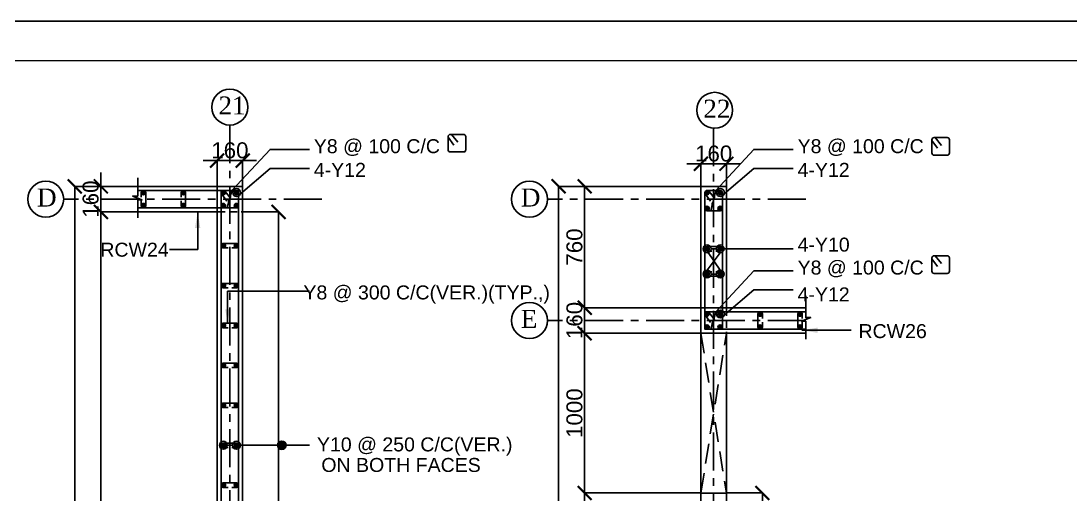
# Model space of a CAD drawing. Header units: inches. Extents: x 264820 to 395319, y -248151 to -162151.
# Drawn here: x 340923 to 367224, y -174022 to -162151 of the extents above; entities that cross this region are included whole.
import ezdxf

# ---------------------------------------------------------------- set-up
doc = ezdxf.new("R2010")
doc.units = ezdxf.units.IN
doc.header["$MEASUREMENT"] = 0
doc.linetypes.add('CENTER', pattern=[50.8, 31.75, -6.35, 6.35, -6.35])
doc.linetypes.add('Hidden', pattern=[3, 2, -1])
for name, color, linetype in [('1', 8, 'Continuous'), ('160 WALL OPEING', 1, 'Continuous'), ('5', 2, 'Continuous'), ('ARROW', 5, 'Continuous'), ('DIM', 251, 'Continuous'), ('GIRD CIR', 1, 'Continuous'), ('GIRD TEXT', 4, 'Continuous'), ('GRID', 8, 'CENTER'), ('LINKS', 3, 'Continuous'), ('OPENING', 1, 'Continuous'), ('SHEAR WALL', 6, 'Continuous'), ('STRRIUPS', 6, 'Continuous'), ('Ttxt', 3, 'Continuous')]:
    doc.layers.add(name, color=color, linetype=linetype)
doc.layers.add('JKEC COLHAT', color=2, linetype='Continuous', lineweight=20)
doc.layers.add('Tex', color=3, linetype='Continuous', lineweight=13)
doc.styles.add('Arial', font='arial.ttf', dxfattribs={"height": 400})
doc.styles.add('T200', font='sanss___.ttf', dxfattribs={"height": 250})
doc.styles.add('T400', font='romantic.ttf')
doc.dimstyles.new('SCALE-25', dxfattribs={"dimtxt": 400, "dimasz": 350, "dimexe": 0, "dimexo": 0, "dimgap": 50, "dimtad": 1, "dimdec": 0, "dimlfac": 0.25, "dimzin": 0, "dimdsep": 46, "dimtxsty": 'Arial', "dimblk": 'ARCHTICK', "dimcen": 0, "dimclrd": 5, "dimclre": 8, "dimclrt": 1, "dimadec": 0, "dimazin": 0, "dimtfac": 1, "dimtdec": 0, "dimtix": 1, "dimtmove": 2, "dimatfit": 3, "dimfxl": 0, "dimtolj": 1, "dimtzin": 0, "dimlwd": -1, "dimarcsym": 0})
doc.dimstyles.new('T200', dxfattribs={"dimtxt": 300, "dimasz": 150, "dimexe": 0, "dimexo": 0, "dimgap": 5, "dimtad": 1, "dimdec": 0, "dimrnd": 5, "dimzin": 0, "dimdsep": 46, "dimtxsty": 'T200', "dimblk": 'ARCHTICK', "dimcen": 300, "dimclrd": 5, "dimclre": 252, "dimclrt": 1, "dimadec": 0, "dimazin": 0, "dimtfac": 50, "dimtdec": 0, "dimtofl": 0, "dimtmove": 2, "dimatfit": 3, "dimfxl": 1, "dimtolj": 1, "dimtzin": 0, "dimarcsym": 2})

# ---------------------------------------------------------------- blocks, each defined once
blk = doc.blocks.new('R1')
at = {"layer": '5'}
h = blk.add_hatch(color=256, dxfattribs=at)
edge = h.paths.add_edge_path()
edge.add_arc((0, 0), 69.6, 0, 360)
at = {"layer": '5', "color": 6}
blk.add_circle((0, 0), 69.6, dxfattribs=at)
blk = doc.blocks.new('_ARCHTICK')
at = {"color": 0, "linetype": 'ByBlock', "const_width": 0.15}
blk.add_lwpolyline([(-0.5, -0.5), (0.5, 0.5)], dxfattribs=at)
blk = doc.blocks.new('*D121')
at = {"layer": 'Defpoints', "color": 0}
for p in [(342271, -166292), (343848, -166292, 59), (343848, -216452, 59)]:
    blk.add_point(p, dxfattribs=at)
at = {"layer": 'DIM', "color": 8, "lineweight": -2}
for p, q in [((343848, -166292), (342271, -166292)), ((343848, -216452), (342271, -216452))]:
    blk.add_line(p, q, dxfattribs=at)
at = {"layer": 'DIM', "color": 5}
blk.add_line((342271, -216452), (342271, -166292), dxfattribs=at)
at = {"layer": 'DIM', "color": 5, "xscale": 350, "yscale": 350, "zscale": 350}
for p, rotation in [((342271, -166292), 90), ((342271, -216452), 270)]:
    blk.add_blockref('_ARCHTICK', p, dxfattribs=dict(at, rotation=rotation))
at = {"layer": 'DIM', "color": 1, "insert": (342017, -191372), "char_height": 400, "attachment_point": 5, "rotation": 90, "style": 'Arial'}
blk.add_mtext('\\A1;12540', dxfattribs=at)
blk = doc.blocks.new('ARCHTICK')
at = {"color": 0, "const_width": 0.15}
blk.add_lwpolyline([(-0.5, -0.5), (0.5, 0.5)], dxfattribs=at)
blk = doc.blocks.new('*D132')
at = {"layer": 'Defpoints', "color": 0}
for p in [(342923, -166292), (343848, -166292), (343848, -166932, 58)]:
    blk.add_point(p, dxfattribs=at)
at = {"layer": 'DIM', "color": 5}
for p, q in [((342923, -166292), (342923, -165942)), ((342923, -166932), (342923, -166292)), ((342923, -166932), (342923, -167282))]:
    blk.add_line(p, q, dxfattribs=at)
at = {"layer": 'DIM', "color": 8, "lineweight": -2}
for p, q in [((343848, -166292), (342923, -166292)), ((343848, -166932), (342923, -166932))]:
    blk.add_line(p, q, dxfattribs=at)
at = {"layer": 'DIM', "color": 5, "xscale": 350, "yscale": 350, "zscale": 350}
for p, rotation in [((342923, -166292), 270), ((342923, -166932), 90)]:
    blk.add_blockref('_ARCHTICK', p, dxfattribs=dict(at, rotation=rotation))
at = {"layer": 'DIM', "color": 1, "insert": (342669, -166612), "char_height": 400, "attachment_point": 5, "rotation": 90, "style": 'Arial'}
blk.add_mtext('\\A1;160', dxfattribs=at)
blk = doc.blocks.new('*D133')
at = {"layer": 'Defpoints', "color": 0}
for p in [(346475, -165646), (346475, -166292, 59), (345835, -166932, 59)]:
    blk.add_point(p, dxfattribs=at)
at = {"layer": 'DIM', "color": 5}
for p, q in [((345835, -165646), (345485, -165646)), ((345835, -165646), (346475, -165646)), ((346475, -165646), (346825, -165646))]:
    blk.add_line(p, q, dxfattribs=at)
at = {"layer": 'DIM', "color": 8, "lineweight": -2}
for p, q in [((345835, -166932), (345835, -165646)), ((346475, -166292), (346475, -165646))]:
    blk.add_line(p, q, dxfattribs=at)
at = {"layer": 'DIM', "color": 5, "xscale": 350, "yscale": 350, "zscale": 350}
blk.add_blockref('_ARCHTICK', (345835, -165646), dxfattribs=at)
at = {"layer": 'DIM', "color": 5, "xscale": 350, "yscale": 350, "zscale": 350, "rotation": 180}
blk.add_blockref('_ARCHTICK', (346475, -165646), dxfattribs=at)
at = {"layer": 'DIM', "color": 1, "insert": (346155, -165392), "char_height": 400, "attachment_point": 5, "style": 'Arial'}
blk.add_mtext('\\A1;160', dxfattribs=at)
blk = doc.blocks.new('*D134')
at = {"layer": 'Defpoints', "color": 0}
for p in [(346475, -166932), (347375, -166932), (346475, -185172)]:
    blk.add_point(p, dxfattribs=at)
at = {"layer": 'DIM', "color": 8, "lineweight": -2}
for p, q in [((346475, -166932), (347375, -166932)), ((346475, -185172), (347375, -185172))]:
    blk.add_line(p, q, dxfattribs=at)
at = {"layer": 'DIM', "color": 5}
blk.add_line((347375, -185172), (347375, -166932), dxfattribs=at)
at = {"layer": 'DIM', "color": 5, "xscale": 350, "yscale": 350, "zscale": 350}
for p, rotation in [((347375, -166932), 90), ((347375, -185172), 270)]:
    blk.add_blockref('_ARCHTICK', p, dxfattribs=dict(at, rotation=rotation))
blk = doc.blocks.new('*D135')
at = {"layer": 'Defpoints', "color": 0}
for p in [(342923, -166932), (343848, -166932), (345432, -185172)]:
    blk.add_point(p, dxfattribs=at)
at = {"layer": 'DIM', "color": 8, "lineweight": -2}
for p, q in [((343848, -166932), (342923, -166932)), ((345432, -185172), (342923, -185172))]:
    blk.add_line(p, q, dxfattribs=at)
at = {"layer": 'DIM', "color": 5}
blk.add_line((342923, -185172), (342923, -166932), dxfattribs=at)
at = {"layer": 'DIM', "color": 5, "xscale": 350, "yscale": 350, "zscale": 350}
for p, rotation in [((342923, -166932), 90), ((342923, -185172), 270)]:
    blk.add_blockref('_ARCHTICK', p, dxfattribs=dict(at, rotation=rotation))
at = {"layer": 'DIM', "color": 1, "insert": (342669, -176052), "char_height": 400, "attachment_point": 5, "rotation": 90, "style": 'Arial'}
blk.add_mtext('\\A1;4560', dxfattribs=at)
blk = doc.blocks.new('A$C5C0C2414')
at = {"layer": 'STRRIUPS', "ltscale": 0.2}
for p, q in [((0, 0), (158, -194)), ((-81, -72), (61, -268))]:
    blk.add_line(p, q, dxfattribs=at)
blk.add_lwpolyline([(304, -440), (-26, -440, -0.414214), (-81, -385), (-81, -55, -0.414214), (-26, 0), (304, 0, -0.414214), (359, -55), (359, -385, -0.414214)], format="xyb", close=True, dxfattribs=at)
blk = doc.blocks.new('*D136')
at = {"layer": 'Defpoints', "color": 0}
for p in [(354389, -166292), (355966, -166292, 59), (357953, -216452, 59)]:
    blk.add_point(p, dxfattribs=at)
at = {"layer": 'DIM', "color": 8, "lineweight": -2}
for p, q in [((355966, -166292), (354389, -166292)), ((357953, -216452), (354389, -216452))]:
    blk.add_line(p, q, dxfattribs=at)
at = {"layer": 'DIM', "color": 5}
blk.add_line((354389, -216452), (354389, -166292), dxfattribs=at)
at = {"layer": 'DIM', "color": 5, "xscale": 350, "yscale": 350, "zscale": 350}
for p, rotation in [((354389, -166292), 90), ((354389, -216452), 270)]:
    blk.add_blockref('_ARCHTICK', p, dxfattribs=dict(at, rotation=rotation))
at = {"layer": 'DIM', "color": 1, "insert": (354135, -191372), "char_height": 400, "attachment_point": 5, "rotation": 90, "style": 'Arial'}
blk.add_mtext('\\A1;12540', dxfattribs=at)
blk = doc.blocks.new('*D144')
at = {"layer": 'Defpoints', "color": 0}
for p in [(358593, -165726), (357953, -166292, 59), (358593, -166292, 59)]:
    blk.add_point(p, dxfattribs=at)
at = {"layer": 'DIM', "color": 5}
for p, q in [((357953, -165726), (357603, -165726)), ((357953, -165726), (358593, -165726)), ((358593, -165726), (358943, -165726))]:
    blk.add_line(p, q, dxfattribs=at)
at = {"layer": 'DIM', "color": 8, "lineweight": -2}
for p, q in [((357953, -166292), (357953, -165726)), ((358593, -166292), (358593, -165726))]:
    blk.add_line(p, q, dxfattribs=at)
at = {"layer": 'DIM', "color": 5, "xscale": 350, "yscale": 350, "zscale": 350}
blk.add_blockref('_ARCHTICK', (357953, -165726), dxfattribs=at)
at = {"layer": 'DIM', "color": 5, "xscale": 350, "yscale": 350, "zscale": 350, "rotation": 180}
blk.add_blockref('_ARCHTICK', (358593, -165726), dxfattribs=at)
at = {"layer": 'DIM', "color": 1, "insert": (358273, -165472), "char_height": 400, "attachment_point": 5, "style": 'Arial'}
blk.add_mtext('\\A1;160', dxfattribs=at)
blk = doc.blocks.new('*D145')
at = {"layer": 'Defpoints', "color": 0}
for p in [(358593, -173972), (359493, -173972), (358593, -181972, 59)]:
    blk.add_point(p, dxfattribs=at)
at = {"layer": 'DIM', "color": 8, "lineweight": -2}
for p, q in [((358593, -173972), (359493, -173972)), ((358593, -181972), (359493, -181972))]:
    blk.add_line(p, q, dxfattribs=at)
at = {"layer": 'DIM', "color": 5}
blk.add_line((359493, -181972), (359493, -173972), dxfattribs=at)
at = {"layer": 'DIM', "color": 5, "xscale": 350, "yscale": 350, "zscale": 350}
for p, rotation in [((359493, -173972), 90), ((359493, -181972), 270)]:
    blk.add_blockref('_ARCHTICK', p, dxfattribs=dict(at, rotation=rotation))
blk = doc.blocks.new('*D146')
at = {"layer": 'Defpoints', "color": 0}
for p in [(355042, -173972), (357953, -173972, 59), (357953, -181972, 59)]:
    blk.add_point(p, dxfattribs=at)
at = {"layer": 'DIM', "color": 8, "lineweight": -2}
for p, q in [((357953, -173972), (355042, -173972)), ((357953, -181972), (355042, -181972))]:
    blk.add_line(p, q, dxfattribs=at)
at = {"layer": 'DIM', "color": 5}
blk.add_line((355042, -181972), (355042, -173972), dxfattribs=at)
at = {"layer": 'DIM', "color": 5, "xscale": 350, "yscale": 350, "zscale": 350}
for p, rotation in [((355042, -173972), 90), ((355042, -181972), 270)]:
    blk.add_blockref('_ARCHTICK', p, dxfattribs=dict(at, rotation=rotation))
at = {"layer": 'DIM', "color": 1, "insert": (354787, -177972), "char_height": 400, "attachment_point": 5, "rotation": 90, "style": 'Arial'}
blk.add_mtext('\\A1;2000', dxfattribs=at)
blk = doc.blocks.new('*D150')
at = {"layer": 'Defpoints', "color": 0}
for p in [(355042, -169972), (357953, -169972, 59), (357953, -173972, 59)]:
    blk.add_point(p, dxfattribs=at)
at = {"layer": 'DIM', "color": 8, "lineweight": -2}
for p, q in [((357953, -169972), (355042, -169972)), ((357953, -173972), (355042, -173972))]:
    blk.add_line(p, q, dxfattribs=at)
at = {"layer": 'DIM', "color": 5}
blk.add_line((355042, -173972), (355042, -169972), dxfattribs=at)
at = {"layer": 'DIM', "color": 5, "xscale": 350, "yscale": 350, "zscale": 350}
for p, rotation in [((355042, -169972), 90), ((355042, -173972), 270)]:
    blk.add_blockref('_ARCHTICK', p, dxfattribs=dict(at, rotation=rotation))
at = {"layer": 'DIM', "color": 1, "insert": (354787, -171972), "char_height": 400, "attachment_point": 5, "rotation": 90, "style": 'Arial'}
blk.add_mtext('\\A1;1000', dxfattribs=at)
blk = doc.blocks.new('*D151')
at = {"layer": 'Defpoints', "color": 0}
for p in [(355042, -169332), (358593, -169332, 59), (357953, -169972, 59)]:
    blk.add_point(p, dxfattribs=at)
at = {"layer": 'DIM', "color": 5}
for p, q in [((355042, -169332), (355042, -168982)), ((355042, -169972), (355042, -169332)), ((355042, -169972), (355042, -170322))]:
    blk.add_line(p, q, dxfattribs=at)
at = {"layer": 'DIM', "color": 8, "lineweight": -2}
for p, q in [((358593, -169332), (355042, -169332)), ((357953, -169972), (355042, -169972))]:
    blk.add_line(p, q, dxfattribs=at)
at = {"layer": 'DIM', "color": 5, "xscale": 350, "yscale": 350, "zscale": 350}
for p, rotation in [((355042, -169332), 270), ((355042, -169972), 90)]:
    blk.add_blockref('_ARCHTICK', p, dxfattribs=dict(at, rotation=rotation))
at = {"layer": 'DIM', "color": 1, "insert": (354787, -169652), "char_height": 400, "attachment_point": 5, "rotation": 90, "style": 'Arial'}
blk.add_mtext('\\A1;160', dxfattribs=at)
blk = doc.blocks.new('*D152')
at = {"layer": 'Defpoints', "color": 0}
for p in [(355042, -166292), (357953, -166292), (358593, -169332, 59)]:
    blk.add_point(p, dxfattribs=at)
at = {"layer": 'DIM', "color": 8, "lineweight": -2}
for p, q in [((357953, -166292), (355042, -166292)), ((358593, -169332), (355042, -169332))]:
    blk.add_line(p, q, dxfattribs=at)
at = {"layer": 'DIM', "color": 5}
blk.add_line((355042, -169332), (355042, -166292), dxfattribs=at)
at = {"layer": 'DIM', "color": 5, "xscale": 350, "yscale": 350, "zscale": 350}
for p, rotation in [((355042, -166292), 90), ((355042, -169332), 270)]:
    blk.add_blockref('_ARCHTICK', p, dxfattribs=dict(at, rotation=rotation))
at = {"layer": 'DIM', "color": 1, "insert": (354787, -167812), "char_height": 400, "attachment_point": 5, "rotation": 90, "style": 'Arial'}
blk.add_mtext('\\A1;760', dxfattribs=at)

msp = doc.modelspace()

# ---------------------------------------------------------------- hatches: boundary and pattern name
at = {"layer": 'ARROW'}
h = msp.add_hatch(color=256, dxfattribs=at)
edge = h.paths.add_edge_path()
edge.add_arc((347454.9, -172776.8), 106, 0, 360)

# ---------------------------------------------------------------- linework, layer by layer
at = {"layer": '1', "linetype": 'Hidden', "ltscale": 100}
for p, q in [((345834.7, -166932.4, 59), (346474.7, -166932.4, 59)), ((358592.8, -169332.4, 117.9), (358592.8, -169972.4, 117.9))]:
    msp.add_line(p, q, dxfattribs=at)
at = {"layer": '1'}
for points, elevation in [([(343848.2, -166075.1), (343848.2, -166537.6), (343723.8, -166537.6), (343953.8, -166631.2), (343848.2, -166631.2), (343848.2, -167076.9)], 58.4), ([(360579.3, -169035.1), (360579.3, -169577.6), (360703.7, -169577.6), (360473.7, -169671.2), (360579.3, -169671.2), (360579.3, -170116.9)], 117.4)]:
    msp.add_lwpolyline(points, dxfattribs=dict(at, elevation=elevation))
at = {"layer": '160 WALL OPEING', "linetype": 'Hidden', "ltscale": 250}
for p, q in [((357952.8, -173972.4), (358592.8, -169972.4, 117.9)), ((357952.8, -169972.4), (358592.8, -173972.4, 59))]:
    msp.add_line(p, q, dxfattribs=at)
at = {"layer": '5'}
for points, elevation in [([(343848.2, -166832.4), (346374.7, -166832.4), (346374.7, -166392.4), (343848.2, -166392.4)], 59), ([(345934.7, -166392.4), (345934.7, -185072.4)], 59), ([(358052.8, -166472.4), (358052.8, -169872.4)], 59), ([(346374.7, -185072.4), (346374.7, -166832.4)], 59), ([(358492.8, -169872.4), (358492.8, -166777.5)], 59), ([(360579.3, -169872.4), (358052.7, -169872.4), (358052.7, -169432.4), (360579.3, -169432.4)], 117.9)]:
    msp.add_lwpolyline(points, dxfattribs=dict(at, elevation=elevation))
at = {"layer": 'ARROW'}
for p, q in [((358108.5, -168389.6, 59), (358437.1, -167955.3, 59)), ((358136.7, -167951.3, 59), (358436.5, -168389.6, 59)), ((358207.6, -167856.8, 59), (358338.6, -167856.8, 59)), ((358207, -168488.1, 59), (358337.9, -168488.1, 59)), ((346088.9, -172776.8, 59), (346219.9, -172776.8, 59))]:
    msp.add_line(p, q, dxfattribs=at)
for points, elevation in [([(346207, -166392.5), (347160.4, -165368.3), (348150.6, -165368.3)], 59), ([(358325, -166392.5), (359278.4, -165368.3), (360268.6, -165368.3)], 59), ([(346417.1, -166482.4), (347160.4, -165844.7), (348150.6, -165844.7)], 59), ([(358535.2, -166482.4), (359278.4, -165844.7), (360268.6, -165844.7)], 59), ([(358535.6, -167856.8), (360268.6, -167856.8)], 58.9), ([(358325, -169432.5), (359278.4, -168408.3), (360268.6, -168408.3)], 118), ([(358535.2, -169522.4), (359278.4, -168884.7), (360268.6, -168884.7)], 118), ([(346416.9, -172776.8), (348149.9, -172776.8)], 58.9)]:
    msp.add_lwpolyline(points, dxfattribs=dict(at, elevation=elevation))
for centre, radius in [((346324.7, -166448.1, 59), 98.5), ((358442.8, -166448.1, 59), 98.5), ((358109.1, -167856.8, 59), 98.5), ((358437.1, -167856.8, 59), 98.5), ((358108.5, -168488.1, 59), 98.5), ((358436.5, -168488.1, 59), 98.5), ((358442.8, -169488.1, 118), 98.5), ((345990.4, -172776.8, 59), 98.5), ((346318.4, -172776.8, 59), 98.5), ((347454.9, -172776.8, 58.9), 106)]:
    msp.add_circle(centre, radius, dxfattribs=at)
at = {"layer": 'Defpoints', "ltscale": 0.2}
msp.add_lwpolyline([(264820.1, -248150.6), (386820.1, -248150.6), (386820.1, -162150.6), (264820.1, -162150.6)], close=True, dxfattribs=at)
at = {"layer": 'GIRD CIR'}
for centre in [(346154.7, -164306.8, 0), (358298.9, -164386.8, 59), (341542, -166612.4, 58.4), (353660, -166612.4, -0.5), (353660, -169652.4, -0.5)]:
    msp.add_circle(centre, 450, dxfattribs=at)
at = {"layer": 'GRID', "ltscale": 30}
for p, q in [((346154.7, -164756.8, 0), (346154.7, -217527.1, 0)), ((358272.8, -164836.1, 59), (358272.8, -217529.6, 59)), ((348461.3, -166612.4, 59), (341992, -166612.4, 59)), ((360579.3, -166612.4, 0), (354110, -166612.4, 0)), ((360579.3, -169652.4, 0), (354110, -169652.4, 0))]:
    msp.add_line(p, q, dxfattribs=at)
at = {"layer": 'JKEC COLHAT', "ltscale": 0.2}
msp.add_lwpolyline([(265820.1, -247150.6), (385820.1, -247150.6), (385820.1, -163150.6), (265820.1, -163150.6)], close=True, dxfattribs=at)
at = {"layer": 'LINKS'}
for points, elevation in [([(343934.7, -166560.8), (343934.7, -166448.1, -1), (344046.1, -166448.1), (344046.1, -166776.8, -1), (343934.7, -166776.8), (343934.7, -166657.2)], 59), ([(344934.7, -166560.8), (344934.7, -166448.1, -1), (345046.1, -166448.1), (345046.1, -166776.8, -1), (344934.7, -166776.8), (344934.7, -166657.2)], 59), ([(346206.4, -167832.4), (346319, -167832.4, 1), (346319, -167721.1), (345990.4, -167721.1, 1), (345990.4, -167832.4), (346109.9, -167832.4)], 59), ([(358324.5, -167912.4), (358437.1, -167912.4, 1), (358437.1, -167801.1), (358108.5, -167801.1, 1), (358108.5, -167912.4), (358228, -167912.4)], 59), ([(358324.5, -168432.4), (358437.1, -168432.4, -1), (358437.1, -168543.8), (358108.5, -168543.8, -1), (358108.5, -168432.4), (358228, -168432.4)], 59), ([(346206.4, -168832.4), (346319, -168832.4, 1), (346319, -168721.1), (345990.4, -168721.1, 1), (345990.4, -168832.4), (346109.9, -168832.4)], 59), ([(359492.8, -169600.8), (359492.8, -169488.1, 1), (359381.4, -169488.1), (359381.4, -169816.8, 1), (359492.8, -169816.8), (359492.8, -169697.2)], 117.9), ([(360492.8, -169600.8), (360492.8, -169488.1, 1), (360381.4, -169488.1), (360381.4, -169816.8, 1), (360492.8, -169816.8), (360492.8, -169697.2)], 117.9), ([(346206.4, -169832.4), (346319, -169832.4, 1), (346319, -169721.1), (345990.4, -169721.1, 1), (345990.4, -169832.4), (346109.9, -169832.4)], 59), ([(346206.4, -170832.4), (346319, -170832.4, 1), (346319, -170721.1), (345990.4, -170721.1, 1), (345990.4, -170832.4), (346109.9, -170832.4)], 59), ([(346206.4, -171832.4), (346319, -171832.4, 1), (346319, -171721.1), (345990.4, -171721.1, 1), (345990.4, -171832.4), (346109.9, -171832.4)], 59), ([(346206.4, -172832.4), (346319, -172832.4, 1), (346319, -172721.1), (345990.4, -172721.1, 1), (345990.4, -172832.4), (346109.9, -172832.4)], 59), ([(346206.4, -173832.4), (346319, -173832.4, 1), (346319, -173721.1), (345990.4, -173721.1, 1), (345990.4, -173832.4), (346109.9, -173832.4)], 59)]:
    msp.add_lwpolyline(points, format="xyb", dxfattribs=dict(at, elevation=elevation))
at = {"layer": 'OPENING', "color": 1, "elevation": 59}
for points in [[(357952.8, -169972.4), (357952.8, -173972.4)], [(358592.8, -173972.4), (358592.8, -169972.4)]]:
    msp.add_lwpolyline(points, dxfattribs=at)
at = {"layer": 'SHEAR WALL', "color": 4}
for p, q in [((357952.8, -169972.4, 59), (358592.8, -169972.4, 59)), ((357952.8, -173972.4, 59), (358592.8, -173972.4, 59))]:
    msp.add_line(p, q, dxfattribs=at)
for points, elevation in [([(346474.7, -166932.4), (346474.7, -166932.4), (346474.7, -166292.4), (343848.2, -166292.4)], 59), ([(357952.8, -166292.4), (357952.8, -169972.4)], 59), ([(358592.8, -166292.4), (357952.8, -166292.4)], 59), ([(358592.8, -169332.4), (358592.8, -166292.4)], 59), ([(343848.2, -166932.4), (345834.7, -166932.4)], 59), ([(345834.7, -166932.4), (345834.7, -185172.4)], 59), ([(346474.7, -185172.4), (346474.7, -166932.4)], 59), ([(346474.7, -172372.4), (346474.7, -167572.4)], 59), ([(358592.8, -169252.4), (358592.8, -167652.4)], 59), ([(358592.8, -169332.4), (360579.3, -169332.4)], 117.9), ([(360579.3, -169972.4), (358592.8, -169972.4)], 117.9), ([(357952.8, -173972.4), (357952.8, -181972.4)], 59), ([(358592.8, -181332.4), (358592.8, -173972.4)], 59)]:
    msp.add_lwpolyline(points, dxfattribs=dict(at, elevation=elevation))
at = {"layer": 'STRRIUPS', "ltscale": 0.2}
for p, q in [((346040.6, -166423.4, 59), (346173.7, -166586.2, 59)), ((358158.7, -166423.4, 59), (358291.7, -166586.2, 59)), ((345951.7, -166487.9, 59), (346076.4, -166660.8, 59)), ((358069.8, -166487.9, 59), (358194.5, -166660.8, 59)), ((358069.8, -169527.9, 117.9), (358194.5, -169700.8, 117.9)), ((358158.7, -169463.4, 117.9), (358291.7, -169626.2, 117.9))]:
    msp.add_line(p, q, dxfattribs=at)
for points, elevation in [([(346319.7, -166832.4), (345989.7, -166832.4, -0.4142136), (345934.7, -166777.4), (345934.7, -166447.4, -0.4142136), (345989.7, -166392.4), (346319.7, -166392.4, -0.4142136), (346374.7, -166447.4), (346374.7, -166777.4, -0.4142136)], 59), ([(358437.8, -166903.8), (358107.8, -166903.8, -0.4142136), (358052.8, -166848.8), (358052.8, -166447.4, -0.4142136), (358107.8, -166392.4), (358437.8, -166392.4, -0.4142136), (358492.8, -166447.4), (358492.8, -166848.8, -0.4142136)], 59), ([(358437.8, -169872.4), (358107.8, -169872.4, -0.4142136), (358052.8, -169817.4), (358052.8, -169487.4, -0.4142136), (358107.8, -169432.4), (358437.8, -169432.4, -0.4142136), (358492.8, -169487.4), (358492.8, -169817.4, -0.4142136)], 117.9)]:
    msp.add_lwpolyline(points, format="xyb", close=True, dxfattribs=dict(at, elevation=elevation))

# ---------------------------------------------------------------- block references
at = {"layer": '5', "yscale": 0.8000000000465661, "zscale": 0.8000000000465661}
for p, xscale, rotation in [((343990.4, -166448.1, 59), 0.8000000000465661, 90.00000000000001), ((344990.4, -166448.1, 59), 0.8000000000465661, 90.00000000000001), ((345990.4, -166448.1, 59), 0.8000000000465661, 90.00000000000001), ((346319, -166448.1, 59), -0.8000000000465661, 270), ((358108.5, -166448.1, 59), 0.8000000000465661, 90.00000000000001), ((358437.1, -166448.1, 59), -0.8000000000465661, 270), ((343990.4, -166776.8, 59), -0.8000000000465661, 90), ((344990.4, -166776.8, 59), -0.8000000000465661, 90), ((345990.4, -166776.8, 59), -0.8000000000465661, 90), ((346319, -166776.8, 59), 0.8000000000465661, 270), ((358108.5, -166848.1, 59), -0.8000000000465661, 90), ((358437.1, -166848.1, 59), 0.8000000000465661, 270), ((345990.4, -167776.8, 59), -0.8000000000465661, 90), ((346319, -167776.8, 59), 0.8000000000465661, 270), ((358108.5, -167856.8, 59), -0.8000000000465661, 90), ((358437.1, -167856.8, 59), 0.8000000000465661, 270), ((358108.5, -168488.1, 59), 0.8000000000465661, 90.00000000000001), ((358437.1, -168488.1, 59), -0.8000000000465661, 270), ((345990.4, -168776.8, 59), -0.8000000000465661, 90), ((346319, -168776.8, 59), 0.8000000000465661, 270), ((358108.5, -169488.1, 117.9), 0.8000000000465661, 90.00000000000001), ((358437.1, -169488.1, 117.9), -0.8000000000465661, 270), ((359437.1, -169488.1, 117.9), -0.8000000000465661, 270), ((360437.1, -169488.1, 117.9), -0.8000000000465661, 270), ((345990.4, -169776.8, 59), -0.8000000000465661, 90), ((346319, -169776.8, 59), 0.8000000000465661, 270), ((358108.5, -169816.8, 117.9), -0.8000000000465661, 90), ((358437.1, -169816.8, 117.9), 0.8000000000465661, 270), ((359437.1, -169816.8, 117.9), 0.8000000000465661, 270), ((360437.1, -169816.8, 117.9), 0.8000000000465661, 270), ((345990.4, -170776.8, 59), -0.8000000000465661, 90), ((346319, -170776.8, 59), 0.8000000000465661, 270), ((345990.4, -171776.8, 59), -0.8000000000465661, 90), ((346319, -171776.8, 59), 0.8000000000465661, 270), ((345990.4, -172776.8, 59), -0.8000000000465661, 90), ((346319, -172776.8, 59), 0.8000000000465661, 270), ((345990.4, -173776.8, 59), -0.8000000000465661, 90), ((346319, -173776.8, 59), 0.8000000000465661, 270)]:
    msp.add_blockref('R1', p, dxfattribs=dict(at, xscale=xscale, rotation=rotation))
at = {"layer": 'STRRIUPS'}
for p in [(351703.5, -164991.3, -59), (363821.5, -165071.3, -59), (363821.5, -168031.3)]:
    msp.add_blockref('A$C5C0C2414', p, dxfattribs=at)

# ---------------------------------------------------------------- texts
at = {"layer": 'GIRD TEXT', "ltscale": 7, "style": 'T400'}
for s, p in [('21', (345869.7, -164491.2)), ('22', (358013.9, -164571.2)), ('D', (341324.7, -166796.9)), ('D', (353442.7, -166796.9)), ('E', (353442.7, -169836.9))]:
    msp.add_text(s, height=450, dxfattribs=at).set_placement(p)
at = {"layer": 'Tex', "style": 'Arial'}
for s, p in [('RCW24', (342910.6, -168053.2)), ('RCW26', (361901.1, -170092.8))]:
    msp.add_text(s, height=350, dxfattribs=at).set_placement(p)
at = {"layer": 'Ttxt', "color": 4, "style": 'Arial'}
for s, p in [('Y8 @ 100 C/C', (348257.7, -165460.9)), ('Y8 @ 100 C/C', (360375.8, -165460.9)), ('4-Y12', (348257.7, -166053.8)), ('4-Y12', (360375.8, -166053.8)), ('4-Y10', (360375.8, -167926.3)), ('Y8 @ 100 C/C', (360375.8, -168500.9)), ('Y8 @ 300 C/C(VER.)(TYP.,)', (347997.4, -169124)), ('4-Y12', (360375.8, -169173.8)), ('Y10 @ 250 C/C(VER.)', (348336.3, -172930.2))]:
    msp.add_text(s, height=350, dxfattribs=at).set_placement(p)
at = {"layer": 'Ttxt', "color": 6, "style": 'Arial'}
msp.add_text('ON BOTH FACES', height=350, dxfattribs=at).set_placement((348446.2, -173444.9))

# ---------------------------------------------------------------- dimensions: what is measured, and where the dimension line sits
at = {"layer": 'DIM', "color": 1}
for base, p1, p2, picture, middle in [((346474.7, -165646.3), (345834.7, -166932.4, 59), (346474.7, -166292.4, 59), '*D133', (346154.7, -165392)), ((358592.8, -165726.3), (357952.8, -166292.4, 59), (358592.8, -166292.4, 59), '*D144', (358272.8, -165472))]:
    dim = msp.add_linear_dim(base=base, p1=p1, p2=p2, dimstyle='SCALE-25', override={"dimldrblk": 'ARCHTICK'}, dxfattribs=at)
    dim.commit()
    dim.dimension.update_dxf_attribs({"geometry": picture, "text_midpoint": middle})
for base, p1, p2, picture, middle in [((342923.5, -166292.4), (343848.2, -166932.4, 58.4), (343848.2, -166292.4), '*D132', (342669.2, -166612.4)), ((355041.5, -166292.4), (358592.8, -169332.4, 59), (357952.8, -166292.4), '*D152', (354787.3, -167812.4)), ((355041.5, -169332.4), (357952.8, -169972.4, 59), (358592.8, -169332.4, 59), '*D151', (354787.3, -169652.4))]:
    dim = msp.add_linear_dim(base=base, p1=p1, p2=p2, angle=90, dimstyle='SCALE-25', override={"dimldrblk": 'ARCHTICK'}, dxfattribs=at)
    dim.commit()
    dim.dimension.update_dxf_attribs({"geometry": picture, "text_midpoint": middle})
at = {"layer": 'DIM'}
for base, p1, p2, picture, middle in [((342271.2, -166292.4), (343848.1, -216452.4, 59), (343848.2, -166292.4, 59), '*D121', (342017, -191372.4)), ((354389.3, -166292.4), (357952.8, -216452.4, 59), (355966.2, -166292.4, 59), '*D136', (354135.1, -191372.4)), ((342923.5, -166932.4), (345431.9, -185172.4), (343848.2, -166932.4), '*D135', (342669.2, -176052.4)), ((355041.5, -169972.4), (357952.8, -173972.4, 59), (357952.8, -169972.4, 59), '*D150', (354787.3, -171972.4)), ((355041.5, -173972.4), (357952.8, -181972.4, 59), (357952.8, -173972.4, 59), '*D146', (354787.3, -177972.4))]:
    dim = msp.add_linear_dim(base=base, p1=p1, p2=p2, angle=90, dimstyle='SCALE-25', override={"dimldrblk": 'ARCHTICK'}, dxfattribs=at)
    dim.commit()
    dim.dimension.update_dxf_attribs({"geometry": picture, "text_midpoint": middle})
for base, p1, p2, picture, middle in [((347374.9, -166932.4, 59), (346474.7, -185172.4, 59), (346474.7, -166932.4, 59), '*D134', (347374.9, -176052.4, 59)), ((359493, -173972.4, 59), (358592.8, -181972.4, 117.9), (358592.8, -173972.4, 59), '*D145', (359493, -177972.4, 59))]:
    dim = msp.add_linear_dim(base=base, p1=p1, p2=p2, angle=90, text=' ', dimstyle='SCALE-25', override={"dimldrblk": 'ARCHTICK'}, dxfattribs=at)
    dim.commit()
    dim.dimension.update_dxf_attribs({"geometry": picture, "text_midpoint": middle})

# ---------------------------------------------------------------- leaders
at = {"layer": 'ARROW'}
for points, override in [([(346083.3, -166832.4, 59), (346207, -166392.5, 59)], {"dimasz": 200, "dimtad": 0}), ([(346207, -166392.5, 59), (346083.3, -166832.4, 59)], {"dimasz": 200, "dimtad": 0}), ([(358201.3, -166903.8, 59), (358325, -166392.5, 59)], {"dimasz": 200, "dimtad": 0}), ([(358325, -166392.5, 59), (358201.3, -166903.8, 59)], {"dimasz": 200, "dimtad": 0}), ([(346097.6, -169721.1, 59), (346097.6, -168919.7, 59), (348149.5, -168919.7, 59)], {"dimasz": 350, "dimtad": 0}), ([(358201.3, -169872.4, 117.9), (358325, -169432.5, 117.9)], {"dimasz": 200, "dimtad": 0}), ([(358325, -169432.5, 117.9), (358201.3, -169872.4, 117.9)], {"dimasz": 200, "dimtad": 0})]:
    msp.add_leader(points, dimstyle='T200', override=override, dxfattribs=at)
at = {"layer": 'ARROW', "linetype": 'Continuous'}
for points in [[(345348.2, -166932.4, 59), (345348.2, -167875.9, 59), (344640.5, -167875.9, 59)], [(360477.8, -169895.6, -44.2), (361714.2, -169895.6, -44.2)]]:
    msp.add_leader(points, dimstyle='SCALE-25', override={"dimasz": 400}, dxfattribs=at)

doc.saveas('drawing.dxf')
